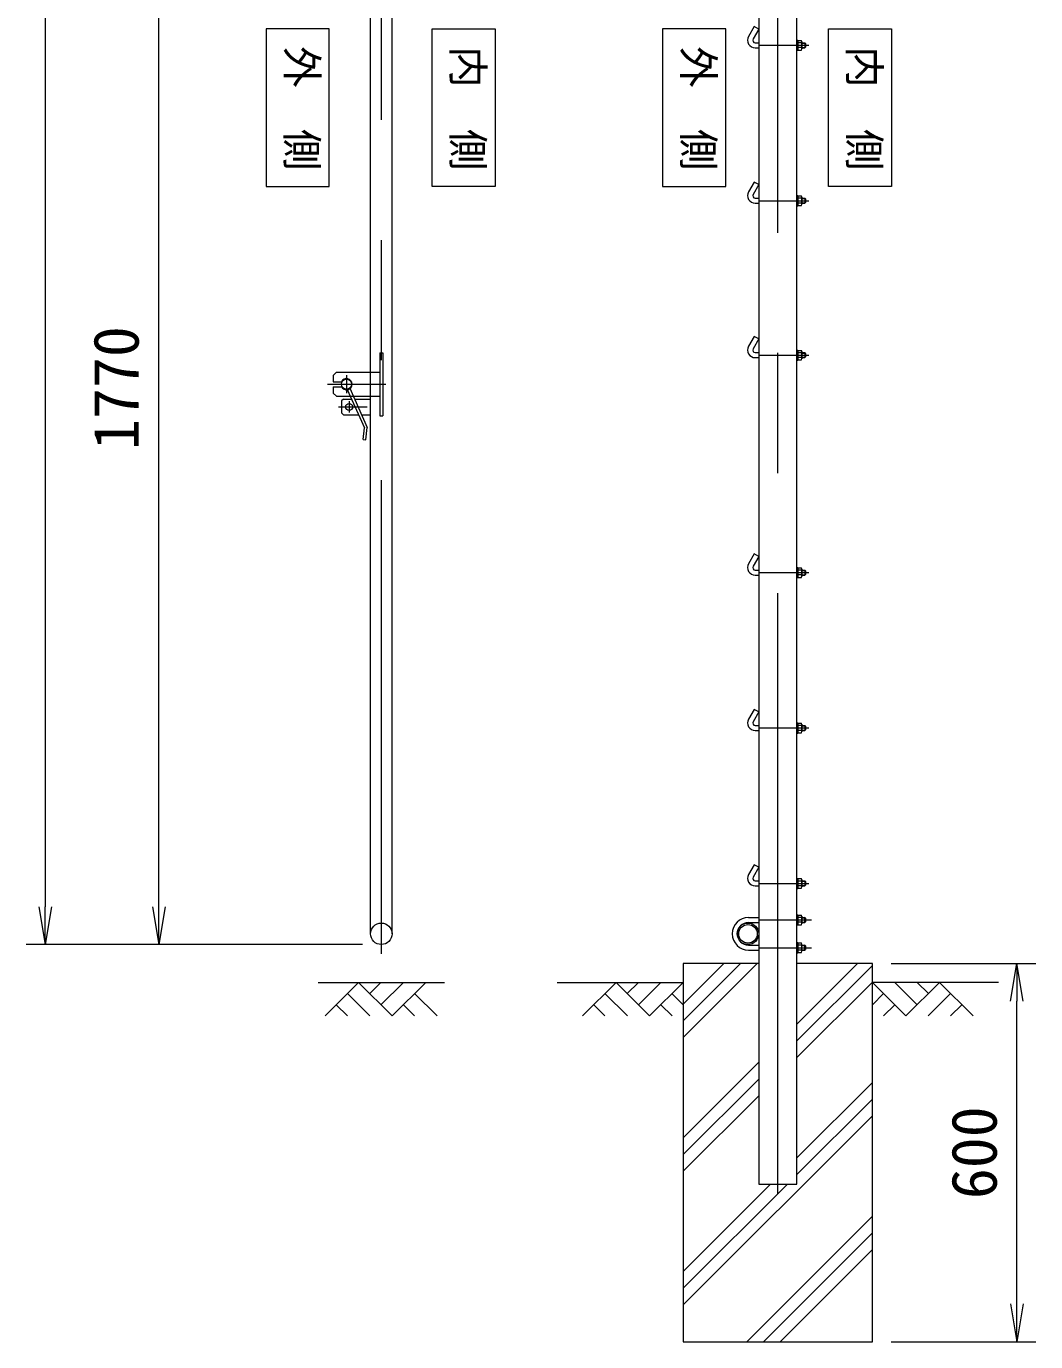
# Model space of a CAD drawing. Units: millimetres, scale not verified. Extents: x -6300 to 6300, y -4455 to 4455.
# Drawn here: x -1962 to -362, y -1649 to 438 of the extents above; entities that cross this region are included whole.
import ezdxf
from ezdxf.enums import TextEntityAlignment as Align

# ---------------------------------------------------------------- set-up
doc = ezdxf.new("R2010")
doc.units = ezdxf.units.MM
doc.header["$LTSCALE"] = 30
doc.linetypes.add('DASHED', pattern=[7.5, 6, -1.5])
doc.linetypes.add('USER1', pattern=[50.8, 31.75, -6.35, 6.35, -6.35])
for name, color, linetype, lineweight in [('0-0_D-STR1', 1, 'Continuous', 18), ('0-1_D-STR3', 3, 'Continuous', 13), ('0-2_D-BMK', 2, 'USER1', 13), ('0-3_D-STR4', 7, 'Continuous', 9), ('0-4_D-BGD', 7, 'Continuous', 9), ('0-5_D-DCR-HCH', 7, 'Continuous', 9), ('0-6_D-STR-DIM', 7, 'Continuous', 9), ('0-7_0', 7, 'Continuous', 9), ('0-8_D-STR-TXT', 7, 'Continuous', 9)]:
    doc.layers.add(name, color=color, linetype=linetype, lineweight=lineweight)
doc.styles.add('ＭＳ ゴシック', font='')
doc.styles.get('ＭＳ ゴシック').set_extended_font_data('MS Gothic')

# ---------------------------------------------------------------- blocks, each defined once
blk = doc.blocks.new('_Open')
at = {"layer": '0-7_0'}
blk.add_line((-30, 5), (0, 0), dxfattribs=at)
blk.add_lwpolyline([(-30, -5), (0, 0), (-30, 0)], dxfattribs=at)

msp = doc.modelspace()

# ---------------------------------------------------------------- linework, layer by layer
at = {"layer": '0-0_D-STR1'}
for p, q in [((-1416.29, -1002.05), (-1416.29, 1212.95)), ((-1382.29, -1002.05), (-1382.29, 1212.95))]:
    msp.add_line(p, q, dxfattribs=at)
msp.add_lwpolyline([(-800.87, 777.36), (-800.87, -1399.05), (-740.37, -1399.05), (-740.37, 777.36)], dxfattribs=at)
for centre, radius in [((-1399.29, -1002.05), 17), ((-817.87, -1002.05), 17), ((-817.87, -1002.05), 14.7)]:
    msp.add_circle(centre, radius, dxfattribs=at)
at = {"layer": '0-1_D-STR3'}
for p, q in [((-807.8, 437.04), (-816.8, 421.45)), ((-800.87, 433.04), (-809.87, 417.45)), ((-800.87, 433.04), (-807.8, 437.04)), ((-806.41, 411.45), (-800.87, 411.45)), ((-806.41, 403.45), (-800.87, 403.45)), ((-740.37, 415.45), (-738.77, 415.45)), ((-738.77, 415.45), (-738.77, 399.45)), ((-738.77, 414.95), (-738.77, 399.95)), ((-738.77, 414.95), (-732.97, 414.95)), ((-732.97, 411.2), (-738.77, 411.2)), ((-732.97, 403.7), (-738.77, 403.7)), ((-738.77, 399.95), (-732.97, 399.95)), ((-732.27, 413.37), (-732.27, 401.81)), ((-732.27, 411.45), (-727.61, 411.45)), ((-732.27, 410.75), (-726.91, 410.75)), ((-732.27, 404.15), (-726.91, 404.15)), ((-732.27, 403.45), (-727.61, 403.45)), ((-727.61, 411.45), (-727.61, 403.45)), ((-726.41, 410.25), (-727.61, 411.45)), ((-727.61, 403.45), (-726.41, 404.65)), ((-726.41, 410.25), (-726.41, 404.65)), ((-726.41, 410.25), (-726.41, 404.65)), ((-807.8, 190.54), (-816.8, 174.95)), ((-800.87, 186.54), (-807.8, 190.54)), ((-800.87, 186.54), (-809.87, 170.95)), ((-740.37, 168.95), (-738.77, 168.95)), ((-738.77, 168.95), (-738.77, 152.95)), ((-738.77, 168.45), (-738.77, 153.45)), ((-738.77, 168.45), (-732.97, 168.45)), ((-806.41, 164.95), (-800.87, 164.95)), ((-806.41, 156.95), (-800.87, 156.95)), ((-732.97, 164.7), (-738.77, 164.7)), ((-732.97, 157.2), (-738.77, 157.2)), ((-738.77, 153.45), (-732.97, 153.45)), ((-732.27, 166.87), (-732.27, 155.31)), ((-732.27, 164.95), (-727.61, 164.95)), ((-732.27, 164.25), (-726.91, 164.25)), ((-732.27, 157.65), (-726.91, 157.65)), ((-732.27, 156.95), (-727.61, 156.95)), ((-727.61, 164.95), (-727.61, 156.95)), ((-726.41, 163.75), (-727.61, 164.95)), ((-727.61, 156.95), (-726.41, 158.15)), ((-726.41, 163.75), (-726.41, 158.15)), ((-726.41, 163.75), (-726.41, 158.15)), ((-807.8, -54.46), (-816.8, -70.05)), ((-800.87, -58.46), (-809.87, -74.05)), ((-800.87, -58.46), (-807.8, -54.46)), ((-806.41, -80.05), (-800.87, -80.05)), ((-740.37, -76.05), (-738.77, -76.05)), ((-738.77, -76.05), (-738.77, -92.05)), ((-738.77, -76.55), (-738.77, -91.55)), ((-738.77, -76.55), (-732.97, -76.55)), ((-732.97, -80.3), (-738.77, -80.3)), ((-732.27, -78.13), (-732.27, -89.69)), ((-732.27, -80.05), (-727.61, -80.05)), ((-732.27, -80.75), (-726.91, -80.75)), ((-727.61, -80.05), (-727.61, -88.05)), ((-726.41, -81.25), (-727.61, -80.05)), ((-726.41, -81.25), (-726.41, -86.85)), ((-726.41, -81.25), (-726.41, -86.85)), ((-806.41, -88.05), (-800.87, -88.05)), ((-732.97, -87.8), (-738.77, -87.8)), ((-738.77, -91.55), (-732.97, -91.55)), ((-732.27, -87.35), (-726.91, -87.35)), ((-732.27, -88.05), (-727.61, -88.05)), ((-727.61, -88.05), (-726.41, -86.85)), ((-1470.54, -111.18), (-1475.54, -116.18)), ((-1475.54, -116.18), (-1475.54, -126.18)), ((-1470.54, -111.18), (-1416.29, -111.18)), ((-1475.54, -126.18), (-1462.61, -126.18)), ((-1475.54, -134.18), (-1462.61, -134.18)), ((-1475.54, -134.18), (-1475.54, -144.18)), ((-1475.54, -144.18), (-1470.54, -149.18)), ((-1449.23, -136.58), (-1453.34, -138.41)), ((-1453.34, -138.41), (-1426.18, -199.43)), ((-1449.23, -136.58), (-1421.58, -198.7)), ((-1470.54, -149.18), (-1416.29, -149.18)), ((-1459.29, -153.68), (-1462.29, -156.68)), ((-1462.29, -156.68), (-1462.29, -175.68)), ((-1459.29, -153.68), (-1446.54, -153.68)), ((-1441.62, -153.68), (-1416.29, -153.68)), ((-1459.29, -178.68), (-1462.29, -175.68)), ((-1459.29, -178.68), (-1435.41, -178.68)), ((-1430.49, -178.68), (-1416.29, -178.68)), ((-1428.14, -218.12), (-1426.18, -199.43)), ((-1423.67, -218.59), (-1421.58, -198.7)), ((-1428.14, -218.12), (-1423.67, -218.59)), ((-807.8, -399.46), (-816.8, -415.05)), ((-800.87, -403.46), (-809.87, -419.05)), ((-800.87, -403.46), (-807.8, -399.46)), ((-806.41, -425.05), (-800.87, -425.05)), ((-806.41, -433.05), (-800.87, -433.05)), ((-740.37, -421.05), (-738.77, -421.05)), ((-738.77, -421.05), (-738.77, -437.05)), ((-738.77, -421.55), (-738.77, -436.55)), ((-738.77, -421.55), (-732.97, -421.55)), ((-732.97, -425.3), (-738.77, -425.3)), ((-732.97, -432.8), (-738.77, -432.8)), ((-738.77, -436.55), (-732.97, -436.55)), ((-732.27, -423.13), (-732.27, -434.69)), ((-732.27, -425.05), (-727.61, -425.05)), ((-732.27, -425.75), (-726.91, -425.75)), ((-732.27, -432.35), (-726.91, -432.35)), ((-732.27, -433.05), (-727.61, -433.05)), ((-727.61, -425.05), (-727.61, -433.05)), ((-726.41, -426.25), (-727.61, -425.05)), ((-727.61, -433.05), (-726.41, -431.85)), ((-726.41, -426.25), (-726.41, -431.85)), ((-726.41, -426.25), (-726.41, -431.85)), ((-807.8, -645.96), (-816.8, -661.55)), ((-800.87, -649.96), (-807.8, -645.96)), ((-800.87, -649.96), (-809.87, -665.55)), ((-740.37, -667.55), (-738.77, -667.55)), ((-738.77, -667.55), (-738.77, -683.55)), ((-806.41, -671.55), (-800.87, -671.55)), ((-806.41, -679.55), (-800.87, -679.55)), ((-738.77, -668.05), (-738.77, -683.05)), ((-738.77, -668.05), (-732.97, -668.05)), ((-732.97, -671.8), (-738.77, -671.8)), ((-732.97, -679.3), (-738.77, -679.3)), ((-738.77, -683.05), (-732.97, -683.05)), ((-732.27, -669.63), (-732.27, -681.19)), ((-732.27, -671.55), (-727.61, -671.55)), ((-732.27, -672.25), (-726.91, -672.25)), ((-732.27, -678.85), (-726.91, -678.85)), ((-732.27, -679.55), (-727.61, -679.55)), ((-727.61, -671.55), (-727.61, -679.55)), ((-726.41, -672.75), (-727.61, -671.55)), ((-727.61, -679.55), (-726.41, -678.35)), ((-726.41, -672.75), (-726.41, -678.35)), ((-726.41, -672.75), (-726.41, -678.35)), ((-807.8, -892.46), (-816.8, -908.05)), ((-800.87, -896.46), (-809.87, -912.05)), ((-800.87, -896.46), (-807.8, -892.46)), ((-806.41, -918.05), (-800.87, -918.05)), ((-740.37, -914.05), (-738.77, -914.05)), ((-738.77, -914.05), (-738.77, -930.05)), ((-738.77, -914.55), (-738.77, -929.55)), ((-738.77, -914.55), (-732.97, -914.55)), ((-732.27, -916.13), (-732.27, -927.69)), ((-732.27, -918.05), (-727.61, -918.05)), ((-727.61, -918.05), (-727.61, -926.05)), ((-726.41, -919.25), (-727.61, -918.05)), ((-806.41, -926.05), (-800.87, -926.05)), ((-732.97, -918.3), (-738.77, -918.3)), ((-732.97, -925.8), (-738.77, -925.8)), ((-738.77, -929.55), (-732.97, -929.55)), ((-732.27, -918.75), (-726.91, -918.75)), ((-732.27, -925.35), (-726.91, -925.35)), ((-732.27, -926.05), (-727.61, -926.05)), ((-727.61, -926.05), (-726.41, -924.85)), ((-726.41, -919.25), (-726.41, -924.85)), ((-726.41, -919.25), (-726.41, -924.85)), ((-816.87, -976.05), (-800.87, -976.05)), ((-740.37, -972.05), (-738.77, -972.05)), ((-738.77, -972.05), (-738.77, -988.05)), ((-738.77, -972.55), (-732.97, -972.55)), ((-738.77, -972.55), (-738.77, -987.55)), ((-732.97, -976.3), (-738.77, -976.3)), ((-732.27, -974.13), (-732.27, -985.69)), ((-732.27, -976.05), (-728.07, -976.05)), ((-732.27, -976.75), (-727.37, -976.75)), ((-726.87, -977.25), (-726.87, -982.85)), ((-816.87, -984.05), (-800.87, -984.05)), ((-732.97, -983.8), (-738.77, -983.8)), ((-738.77, -987.55), (-732.97, -987.55)), ((-732.27, -983.35), (-727.37, -983.35)), ((-732.27, -984.05), (-728.07, -984.05)), ((-728.07, -984.05), (-726.87, -982.85)), ((-816.87, -1020.05), (-800.87, -1020.05)), ((-740.37, -1016.05), (-738.77, -1016.05)), ((-738.77, -1016.05), (-738.77, -1032.05)), ((-732.97, -1020.3), (-738.77, -1020.3)), ((-732.27, -1029.97), (-732.27, -1018.4)), ((-732.27, -1020.05), (-728.07, -1020.05)), ((-732.27, -1020.75), (-727.37, -1020.75)), ((-726.87, -1021.25), (-728.07, -1020.05)), ((-728.07, -1020.05), (-728.07, -1028.05)), ((-726.87, -1021.25), (-726.87, -1026.85)), ((-816.87, -1028.05), (-800.87, -1028.05)), ((-732.97, -1027.8), (-738.77, -1027.8)), ((-738.77, -1031.55), (-732.97, -1031.55)), ((-732.27, -1027.35), (-727.37, -1027.35)), ((-732.27, -1028.05), (-728.07, -1028.05)), ((-728.07, -1028.05), (-726.87, -1026.85))]:
    msp.add_line(p, q, dxfattribs=at)
at = {"layer": '0-1_D-STR3', "linetype": 'DASHED'}
for p, q in [((-1401.54, -80.18), (-1397.04, -80.18)), ((-1401.54, -80.18), (-1401.54, -180.18)), ((-1397.04, -80.18), (-1397.04, -180.18)), ((-1416.29, -111.18), (-1401.54, -111.18)), ((-1416.29, -149.18), (-1401.54, -149.18)), ((-1401.54, -180.18), (-1397.04, -180.18))]:
    msp.add_line(p, q, dxfattribs=at)
at = {"layer": '0-1_D-STR3'}
for points in [[(-740.37, 415.45), (-740.37, 399.45), (-738.77, 399.45)], [(-740.37, 168.95), (-740.37, 152.95), (-738.77, 152.95)], [(-740.37, -76.05), (-740.37, -92.05), (-738.77, -92.05)], [(-740.37, -421.05), (-740.37, -437.05), (-738.77, -437.05)], [(-740.37, -667.55), (-740.37, -683.55), (-738.77, -683.55)], [(-740.37, -914.05), (-740.37, -930.05), (-738.77, -930.05)], [(-740.37, -972.05), (-740.37, -988.05), (-738.77, -988.05)], [(-726.87, -977.25), (-728.07, -976.05), (-728.07, -984.05)], [(-740.37, -1016.05), (-740.37, -1032.05), (-738.77, -1032.05)], [(-738.77, -1031.55), (-738.77, -1016.55), (-732.97, -1016.55)]]:
    msp.add_lwpolyline(points, dxfattribs=at)
for centre, radius in [((-1454.54, -130.18), 8), ((-1450.29, -166.18), 5.5)]:
    msp.add_circle(centre, radius, dxfattribs=at)
for centre, radius, start, end in [((-806.41, 415.45), 12, 150, 270), ((-806.41, 415.45), 4, 150, 270), ((-742.67, 407.45), 10.39, 338.85295, 21.14705), ((-735.07, 413.08), 2.81, 318.21899, 41.78101), ((-735.13, 401.83), 2.86, 319.0514, 40.9486), ((-806.41, 168.95), 12, 150, 270), ((-806.41, 168.95), 4, 150, 270), ((-735.07, 166.58), 2.81, 318.21899, 41.78101), ((-742.67, 160.95), 10.39, 338.85295, 21.14705), ((-735.13, 155.33), 2.86, 319.0514, 40.9486), ((-806.41, -76.05), 12, 150, 270), ((-806.41, -76.05), 4, 150, 270), ((-742.67, -84.05), 10.39, 338.85295, 21.14705), ((-735.07, -78.42), 2.81, 318.21899, 41.78101), ((-735.13, -89.67), 2.86, 319.0514, 40.9486), ((-1454.54, -130.18), 9, 206.3878, 153.6122), ((-806.41, -421.05), 12, 150, 270), ((-806.41, -421.05), 4, 150, 270), ((-742.67, -429.05), 10.39, 338.85295, 21.14705), ((-735.07, -423.42), 2.81, 318.21899, 41.78101), ((-735.13, -434.67), 2.86, 319.0514, 40.9486), ((-806.41, -667.55), 12, 150, 270), ((-806.41, -667.55), 4, 150, 270), ((-742.67, -675.55), 10.39, 338.85295, 21.14705), ((-735.07, -669.92), 2.81, 318.21899, 41.78101), ((-735.13, -681.17), 2.86, 319.0514, 40.9486), ((-806.41, -914.05), 12, 150, 270), ((-806.41, -914.05), 4, 150, 270), ((-735.07, -916.42), 2.81, 318.21899, 41.78101), ((-742.67, -922.05), 10.39, 338.85295, 21.14705), ((-735.13, -927.67), 2.86, 319.0514, 40.9486), ((-816.87, -1002.05), 26, 90, 270), ((-742.67, -980.05), 10.39, 338.85295, 21.14705), ((-735.07, -974.42), 2.81, 318.21899, 41.78101), ((-816.87, -1002.05), 18, 90, 270), ((-735.13, -985.67), 2.86, 319.0514, 40.9486), ((-742.67, -1024.05), 10.39, 338.85295, 21.14705), ((-735.13, -1018.42), 2.86, 319.0514, 40.9486), ((-735.07, -1029.67), 2.81, 318.21899, 41.78101)]:
    msp.add_arc(centre, radius, start, end, dxfattribs=at)
at = {"layer": '0-2_D-BMK'}
for p, q in [((-1399.29, 1241.45), (-1399.29, -1034.05)), ((-800.87, 407.45), (-721.52, 407.45)), ((-800.87, 160.95), (-721.52, 160.95)), ((-800.87, -84.05), (-721.52, -84.05)), ((-1454.54, -115.83), (-1454.54, -144.54)), ((-1484.84, -130.18), (-1392.22, -130.18)), ((-1467.16, -166.18), (-1421.84, -166.18)), ((-1450.29, -157.26), (-1450.29, -175.1)), ((-800.87, -429.05), (-721.52, -429.05)), ((-800.87, -675.55), (-721.52, -675.55)), ((-800.87, -922.05), (-721.52, -922.05)), ((-800.87, -980.05), (-717.28, -980.05)), ((-800.87, -1024.05), (-717.28, -1024.05))]:
    msp.add_line(p, q, dxfattribs=at)
msp.add_lwpolyline([(-770.62, -1414.05), (-770.62, 830.95), (-1003.12, 1233.65)], dxfattribs=at)
at = {"layer": '0-3_D-STR4'}
msp.add_line((-620.62, -1049.05), (-740.37, -1049.05), dxfattribs=at)
msp.add_lwpolyline([(-800.87, -1049.05), (-920.62, -1049.05), (-920.62, -1649.05), (-620.62, -1649.05), (-620.62, -1049.05)], dxfattribs=at)
at = {"layer": '0-4_D-BGD'}
for p, q in [((-1499.29, -1079.05), (-1299.29, -1079.05)), ((-1120.62, -1079.05), (-920.62, -1079.05)), ((-420.62, -1079.05), (-620.62, -1079.05))]:
    msp.add_line(p, q, dxfattribs=at)
at = {"layer": '0-5_D-DCR-HCH'}
for p, q in [((-920.62, -1166.54), (-803.13, -1049.05)), ((-920.62, -1140.02), (-829.65, -1049.05)), ((-920.62, -1113.5), (-856.17, -1049.05)), ((-740.37, -1145.39), (-644.04, -1049.05)), ((-740.37, -1171.9), (-620.62, -1052.15)), ((-1435.29, -1079.05), (-1488.5, -1132.26)), ((-1435.29, -1079.05), (-1382.08, -1132.26)), ((-1417.55, -1096.79), (-1399.82, -1079.05)), ((-1399.82, -1114.52), (-1364.34, -1079.05)), ((-1382.08, -1132.26), (-1328.87, -1079.05)), ((-1027.05, -1079.05), (-1080.26, -1132.26)), ((-1027.05, -1079.05), (-973.84, -1132.26)), ((-1009.31, -1096.79), (-991.57, -1079.05)), ((-991.57, -1114.52), (-956.1, -1079.05)), ((-973.84, -1132.26), (-920.62, -1079.05)), ((-740.37, -1198.42), (-620.62, -1078.67)), ((-567.41, -1132.26), (-620.62, -1079.05)), ((-549.67, -1114.52), (-585.15, -1079.05)), ((-514.2, -1079.05), (-567.41, -1132.26)), ((-531.84, -1096.88), (-549.67, -1079.05)), ((-514.2, -1079.05), (-460.99, -1132.26)), ((-1453.03, -1096.79), (-1417.39, -1132.26)), ((-1346.6, -1096.79), (-1310.97, -1132.26)), ((-1044.78, -1096.79), (-1009.15, -1132.26)), ((-938.36, -1096.79), (-920.62, -1114.44)), ((-602.89, -1096.79), (-620.62, -1114.44)), ((-496.46, -1096.79), (-532.1, -1132.26)), ((-1470.77, -1114.52), (-1452.95, -1132.26)), ((-1364.34, -1114.52), (-1346.52, -1132.26)), ((-1062.52, -1114.52), (-1044.7, -1132.26)), ((-956.1, -1114.52), (-938.28, -1132.26)), ((-585.15, -1114.52), (-602.97, -1132.26)), ((-478.72, -1114.52), (-496.54, -1132.26)), ((-920.62, -1325.64), (-800.87, -1205.89)), ((-920.62, -1352.15), (-800.87, -1232.4)), ((-740.37, -1357.52), (-620.62, -1237.77)), ((-920.62, -1378.67), (-800.87, -1258.92)), ((-740.37, -1384.03), (-620.62, -1264.28)), ((-920.62, -1590.8), (-620.62, -1290.8)), ((-920.62, -1564.28), (-755.39, -1399.05)), ((-920.62, -1537.77), (-781.9, -1399.05)), ((-819.77, -1649.05), (-620.62, -1449.9)), ((-793.25, -1649.05), (-620.62, -1476.42)), ((-766.74, -1649.05), (-620.62, -1502.93))]:
    msp.add_line(p, q, dxfattribs=at)
at = {"layer": '0-6_D-STR-DIM'}
for p, q in [((-1932.25, 1160.95), (-1932.25, -959.05)), ((-1752.25, -959.05), (-1752.25, 690.95)), ((-1429.29, -1019.05), (-1962.25, -1019.05)), ((-1429.29, -1019.05), (-1782.25, -1019.05)), ((-590.62, -1049.05), (-361.61, -1049.05)), ((-391.61, -1589.05), (-391.61, -1109.05)), ((-590.62, -1649.05), (-361.61, -1649.05))]:
    msp.add_line(p, q, dxfattribs=at)
at = {"layer": '0-8_D-STR-TXT'}
for points in [[(-1581.8, 183.54), (-1481.8, 183.54), (-1481.8, 433.54), (-1581.8, 433.54)], [(-1218.78, 183.54), (-1318.78, 183.54), (-1318.78, 433.54), (-1218.78, 433.54)], [(-953.14, 183.54), (-853.14, 183.54), (-853.14, 433.54), (-953.14, 433.54)], [(-590.11, 183.54), (-690.11, 183.54), (-690.11, 433.54), (-590.11, 433.54)]]:
    msp.add_lwpolyline(points, close=True, dxfattribs=at)

# ---------------------------------------------------------------- block references
at = {"layer": '0-6_D-STR-DIM', "xscale": 2, "yscale": 2}
for p, rotation in [((-1932.25, -1019.05), 270), ((-1752.25, -1019.05), 270), ((-391.61, -1049.05), 90), ((-391.61, -1649.05), 270)]:
    msp.add_blockref('_Open', p, dxfattribs=dict(at, rotation=rotation))

# ---------------------------------------------------------------- texts
at = {"layer": '0-6_D-STR-DIM', "style": 'ＭＳ ゴシック'}
for s, p in [('1770', (-1762.38, -234.4)), ('600', (-401.73, -1422.92))]:
    msp.add_text(s, height=72.14, rotation=90, dxfattribs=at).set_placement(p, align=Align.BOTTOM_LEFT)
at = {"layer": '0-8_D-STR-TXT', "style": 'ＭＳ ゴシック'}
for s, p in [('外\u3000側', (-1563.65, 406.01)), ('内\u3000側', (-1300.49, 406.01)), ('外\u3000側', (-934.98, 406.01)), ('内\u3000側', (-671.83, 406.01))]:
    msp.add_text(s, height=48.17, rotation=270, dxfattribs=at).set_placement(p, align=Align.BOTTOM_LEFT)

doc.saveas('drawing.dxf')
